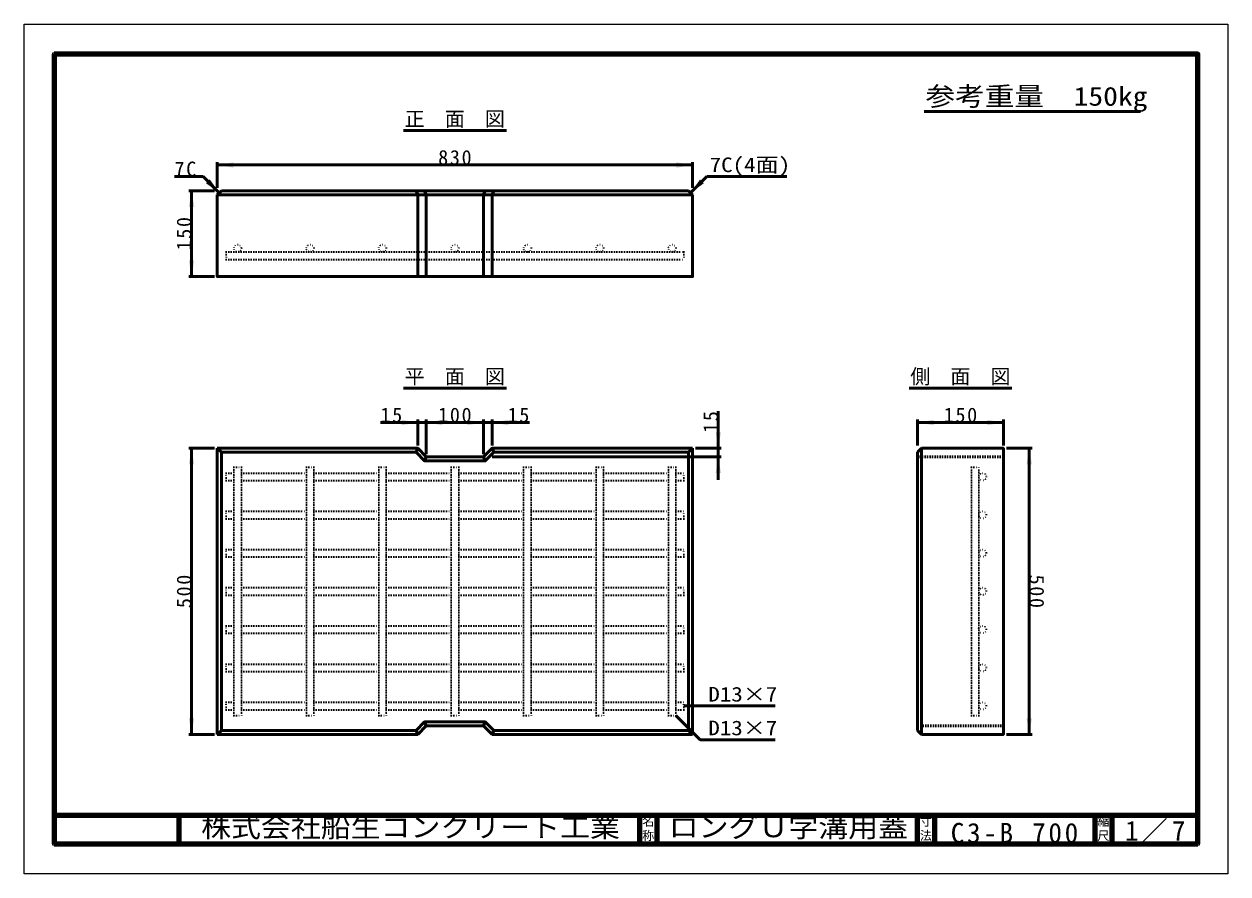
# Model space of a CAD drawing. Units: millimetres, scale not verified, with parts at other scales. Extents: x -2102 to 2102, y -1485 to 1485.
import ezdxf
from ezdxf.enums import TextEntityAlignment as Align

# ---------------------------------------------------------------- set-up
doc = ezdxf.new("R2010")
doc.units = ezdxf.units.MM
doc.header["$LTSCALE"] = 5
doc.linetypes.add('DOTTED', pattern=[1.75, 0.25, -1.5])
doc.layers.add('0-0_V-nasSTD', color=7, linetype='DOTTED', lineweight=35)
doc.layers.add('0-1_0', color=7, linetype='Continuous', lineweight=50)
doc.styles.add('ＭＳ ゴシック', font='')
doc.styles.get('ＭＳ ゴシック').set_extended_font_data('MS Gothic')

msp = doc.modelspace()

# ---------------------------------------------------------------- linework, layer by layer
at = {"layer": '0-0_V-nasSTD', "linetype": 'Continuous', "lineweight": 100}
for p, q in [((-1997.5, 1380), (-1997.5, -1380)), ((-1562.5, -1280), (-1562.5, -1380)), ((47.5, -1280), (47.5, -1380)), ((107.5, -1280), (107.5, -1380)), ((1017.5, -1280), (1017.5, -1380)), ((1077.5, -1280), (1077.5, -1380)), ((1637.5, -1280), (1637.5, -1380)), ((1697.5, -1280), (1697.5, -1380)), ((-1997.5, -1380), (1997.5, -1380))]:
    msp.add_line(p, q, dxfattribs=at)
at = {"layer": '0-0_V-nasSTD', "linetype": 'Continuous', "lineweight": 50}
for p, q in [((-1427.484, 1002.517), (-1427.484, 912.517)), ((232.516, 992.517), (-1427.484, 992.517)), ((232.516, 1002.517), (232.516, 912.517)), ((-1477.052, 952.086), (-1577.052, 952.086)), ((-1420.484, 895.517), (-1477.052, 952.086)), ((225.516, 895.517), (282.085, 952.086)), ((282.085, 952.086), (562.085, 952.086)), ((-1437.484, 902.517), (-1527.484, 902.517)), ((-1517.484, 902.517), (-1517.484, 602.517)), ((-1413.484, 902.517), (-1427.484, 888.517)), ((232.516, 888.517), (-1427.484, 888.517)), ((218.516, 902.517), (-1413.484, 902.517)), ((-733.282, 902.517), (-727.484, 888.517)), ((-727.484, 602.517), (-727.484, 888.517)), ((-703.282, 902.517), (-697.484, 888.517)), ((-697.484, 602.517), (-697.484, 888.517)), ((-497.484, 888.517), (-491.685, 902.517)), ((-497.484, 602.517), (-497.484, 888.517)), ((-467.484, 888.517), (-461.685, 902.517)), ((-467.484, 602.517), (-467.484, 888.517)), ((218.516, 902.517), (232.516, 888.517)), ((-1437.484, 602.517), (-1527.484, 602.517)), ((322.516, 132.517), (322.516, 2.517)), ((-857.484, 92.517), (-727.484, 92.517)), ((-727.484, 102.517), (-727.484, 12.517)), ((-697.484, 92.517), (-727.484, 92.517)), ((-697.484, 102.517), (-697.484, -17.483)), ((-497.484, 92.517), (-697.484, 92.517)), ((-497.484, 102.517), (-497.484, -17.483)), ((-467.484, 92.517), (-497.484, 92.517)), ((-467.484, 102.517), (-467.484, 12.517)), ((-337.484, 92.517), (-467.484, 92.517)), ((1018.516, 12.517), (1018.516, 102.517)), ((1318.516, 92.517), (1018.516, 92.517)), ((1318.516, 102.517), (1318.516, 12.517)), ((-1437.484, 2.517), (-1527.484, 2.517)), ((-1517.484, 2.517), (-1517.484, -997.483)), ((-1427.484, 2.517), (-1427.484, -997.483)), ((-1427.484, 2.517), (-1413.484, -11.483)), ((-727.484, 2.517), (-733.282, -11.483)), ((-467.484, 2.517), (-461.685, -11.483)), ((218.516, -11.483), (232.516, 2.517)), ((232.516, -997.483), (232.516, 2.517)), ((332.516, 2.517), (242.516, 2.517)), ((1032.516, 2.517), (1018.516, -11.483)), ((1032.516, 2.517), (1032.516, -997.483)), ((1328.516, 2.517), (1418.516, 2.517)), ((1408.516, 2.517), (1408.516, -997.483)), ((-1413.484, -983.483), (-1413.484, -11.483)), ((-697.484, -27.483), (-703.282, -41.483)), ((-497.484, -27.483), (-491.685, -41.483)), ((332.516, -27.483), (-467.484, -27.483)), ((218.516, -11.483), (218.516, -983.483)), ((1018.516, -11.483), (1018.516, -983.483)), ((521.516, -897.983), (201.516, -897.983)), ((-703.282, -953.483), (-697.484, -967.483)), ((-497.484, -967.483), (-491.685, -953.483)), ((-1437.484, -997.483), (-1527.484, -997.483)), ((-1413.484, -983.483), (-1427.484, -997.483)), ((-1427.484, -997.483), (-727.484, -997.483)), ((-1413.484, -983.483), (-733.282, -983.483)), ((-733.282, -983.483), (-727.484, -997.483)), ((-461.685, -983.483), (-467.484, -997.483)), ((-467.484, -997.483), (232.516, -997.483)), ((-461.685, -983.483), (218.516, -983.483)), ((218.516, -983.483), (232.516, -997.483)), ((1018.516, -983.483), (1032.516, -997.483)), ((1328.516, -997.483), (1418.516, -997.483))]:
    msp.add_line(p, q, dxfattribs=at)
at = {"layer": '0-0_V-nasSTD'}
for p, q in [((-1396.484, 688.517), (201.516, 688.517)), ((-1396.484, 688.517), (-1396.484, 662.517)), ((201.516, 688.517), (201.516, 662.517)), ((-1396.484, 662.517), (201.516, 662.517)), ((-1396.484, -109.983), (-1396.484, -83.983)), ((-1396.484, -83.983), (-1369.484, -83.983)), ((-1369.484, -63.983), (-1369.484, -930.983)), ((-1369.484, -63.983), (-1343.484, -63.983)), ((-1343.484, -63.983), (-1343.484, -930.983)), ((-1343.484, -83.983), (-1116.484, -83.983)), ((-1116.484, -63.983), (-1116.484, -930.983)), ((-1116.484, -63.983), (-1090.484, -63.983)), ((-1090.484, -63.983), (-1090.484, -930.983)), ((-1090.484, -83.983), (-863.484, -83.983)), ((-863.484, -63.983), (-863.484, -930.983)), ((-863.484, -63.983), (-837.484, -63.983)), ((-837.484, -63.983), (-837.484, -930.983)), ((-837.484, -83.983), (-610.484, -83.983)), ((-610.484, -63.983), (-610.484, -930.983)), ((-610.484, -63.983), (-584.484, -63.983)), ((-584.484, -63.983), (-584.484, -930.983)), ((-584.484, -83.983), (-357.484, -83.983)), ((-357.484, -63.983), (-357.484, -930.983)), ((-357.484, -63.983), (-331.484, -63.983)), ((-331.484, -63.983), (-331.484, -930.983)), ((-331.484, -83.983), (-104.484, -83.983)), ((-104.484, -63.983), (-104.484, -930.983)), ((-104.484, -63.983), (-78.484, -63.983)), ((-78.484, -63.983), (-78.484, -930.983)), ((-78.484, -83.983), (148.516, -83.983)), ((148.516, -63.983), (148.516, -930.983)), ((148.516, -63.983), (174.516, -63.983)), ((174.516, -63.983), (174.516, -930.983)), ((174.516, -83.983), (201.516, -83.983)), ((201.516, -109.983), (201.516, -83.983)), ((1206.516, -930.983), (1206.516, -63.983)), ((1206.516, -63.983), (1232.516, -63.983)), ((1232.516, -930.983), (1232.516, -63.983)), ((-1396.484, -109.983), (-1369.484, -109.983)), ((-1343.484, -109.983), (-1116.484, -109.983)), ((-1090.484, -109.983), (-863.484, -109.983)), ((-837.484, -109.983), (-610.484, -109.983)), ((-584.484, -109.983), (-357.484, -109.983)), ((-331.484, -109.983), (-104.484, -109.983)), ((-78.484, -109.983), (148.516, -109.983)), ((174.516, -109.983), (201.516, -109.983)), ((-1396.484, -243.483), (-1396.484, -217.483)), ((-1396.484, -217.483), (-1369.484, -217.483)), ((-1396.484, -243.483), (-1369.484, -243.483)), ((-1343.484, -217.483), (-1116.484, -217.483)), ((-1343.484, -243.483), (-1116.484, -243.483)), ((-1090.484, -217.483), (-863.484, -217.483)), ((-1090.484, -243.483), (-863.484, -243.483)), ((-837.484, -217.483), (-610.484, -217.483)), ((-837.484, -243.483), (-610.484, -243.483)), ((-584.484, -217.483), (-357.484, -217.483)), ((-584.484, -243.483), (-357.484, -243.483)), ((-331.484, -217.483), (-104.484, -217.483)), ((-331.484, -243.483), (-104.484, -243.483)), ((-78.484, -217.483), (148.516, -217.483)), ((-78.484, -243.483), (148.516, -243.483)), ((174.516, -217.483), (201.516, -217.483)), ((174.516, -243.483), (201.516, -243.483)), ((201.516, -243.483), (201.516, -217.483)), ((-1396.484, -376.983), (-1396.484, -350.983)), ((-1396.484, -350.983), (-1369.484, -350.983)), ((-1396.484, -376.983), (-1369.484, -376.983)), ((-1343.484, -350.983), (-1116.484, -350.983)), ((-1343.484, -376.983), (-1116.484, -376.983)), ((-1090.484, -350.983), (-863.484, -350.983)), ((-1090.484, -376.983), (-863.484, -376.983)), ((-837.484, -350.983), (-610.484, -350.983)), ((-837.484, -376.983), (-610.484, -376.983)), ((-584.484, -350.983), (-357.484, -350.983)), ((-584.484, -376.983), (-357.484, -376.983)), ((-331.484, -350.983), (-104.484, -350.983)), ((-331.484, -376.983), (-104.484, -376.983)), ((-78.484, -350.983), (148.516, -350.983)), ((-78.484, -376.983), (148.516, -376.983)), ((174.516, -350.983), (201.516, -350.983)), ((174.516, -376.983), (201.516, -376.983)), ((201.516, -376.983), (201.516, -350.983)), ((-1396.484, -510.483), (-1396.484, -484.483)), ((-1396.484, -484.483), (-1369.484, -484.483)), ((-1343.484, -484.483), (-1116.484, -484.483)), ((-1090.484, -484.483), (-863.484, -484.483)), ((-837.484, -484.483), (-610.484, -484.483)), ((-584.484, -484.483), (-357.484, -484.483)), ((-331.484, -484.483), (-104.484, -484.483)), ((-78.484, -484.483), (148.516, -484.483)), ((174.516, -484.483), (201.516, -484.483)), ((201.516, -510.483), (201.516, -484.483)), ((-1396.484, -510.483), (-1369.484, -510.483)), ((-1343.484, -510.483), (-1116.484, -510.483)), ((-1090.484, -510.483), (-863.484, -510.483)), ((-837.484, -510.483), (-610.484, -510.483)), ((-584.484, -510.483), (-357.484, -510.483)), ((-331.484, -510.483), (-104.484, -510.483)), ((-78.484, -510.483), (148.516, -510.483)), ((174.516, -510.483), (201.516, -510.483)), ((-1396.484, -643.983), (-1396.484, -617.983)), ((-1396.484, -617.983), (-1369.484, -617.983)), ((-1343.484, -617.983), (-1116.484, -617.983)), ((-1090.484, -617.983), (-863.484, -617.983)), ((-837.484, -617.983), (-610.484, -617.983)), ((-584.484, -617.983), (-357.484, -617.983)), ((-331.484, -617.983), (-104.484, -617.983)), ((-78.484, -617.983), (148.516, -617.983)), ((174.516, -617.983), (201.516, -617.983)), ((201.516, -643.983), (201.516, -617.983)), ((-1396.484, -643.983), (-1369.484, -643.983)), ((-1343.484, -643.983), (-1116.484, -643.983)), ((-1090.484, -643.983), (-863.484, -643.983)), ((-837.484, -643.983), (-610.484, -643.983)), ((-584.484, -643.983), (-357.484, -643.983)), ((-331.484, -643.983), (-104.484, -643.983)), ((-78.484, -643.983), (148.516, -643.983)), ((174.516, -643.983), (201.516, -643.983)), ((-1396.484, -777.483), (-1396.484, -751.483)), ((-1396.484, -751.483), (-1369.484, -751.483)), ((-1343.484, -751.483), (-1116.484, -751.483)), ((-1090.484, -751.483), (-863.484, -751.483)), ((-837.484, -751.483), (-610.484, -751.483)), ((-584.484, -751.483), (-357.484, -751.483)), ((-331.484, -751.483), (-104.484, -751.483)), ((-78.484, -751.483), (148.516, -751.483)), ((174.516, -751.483), (201.516, -751.483)), ((201.516, -777.483), (201.516, -751.483)), ((-1396.484, -777.483), (-1369.484, -777.483)), ((-1343.484, -777.483), (-1116.484, -777.483)), ((-1090.484, -777.483), (-863.484, -777.483)), ((-837.484, -777.483), (-610.484, -777.483)), ((-584.484, -777.483), (-357.484, -777.483)), ((-331.484, -777.483), (-104.484, -777.483)), ((-78.484, -777.483), (148.516, -777.483)), ((174.516, -777.483), (201.516, -777.483)), ((-1396.484, -910.983), (-1396.484, -884.983)), ((-1396.484, -884.983), (-1369.484, -884.983)), ((-1396.484, -910.983), (-1369.484, -910.983)), ((-1343.484, -884.983), (-1116.484, -884.983)), ((-1343.484, -910.983), (-1116.484, -910.983)), ((-1090.484, -884.983), (-863.484, -884.983)), ((-1090.484, -910.983), (-863.484, -910.983)), ((-837.484, -884.983), (-610.484, -884.983)), ((-837.484, -910.983), (-610.484, -910.983)), ((-584.484, -884.983), (-357.484, -884.983)), ((-584.484, -910.983), (-357.484, -910.983)), ((-331.484, -884.983), (-104.484, -884.983)), ((-331.484, -910.983), (-104.484, -910.983)), ((-78.484, -884.983), (148.516, -884.983)), ((-78.484, -910.983), (148.516, -910.983)), ((174.516, -884.983), (201.516, -884.983)), ((174.516, -910.983), (201.516, -910.983)), ((201.516, -910.983), (201.516, -884.983)), ((-1369.484, -930.983), (-1343.484, -930.983)), ((-1116.484, -930.983), (-1090.484, -930.983)), ((-863.484, -930.983), (-837.484, -930.983)), ((-610.484, -930.983), (-584.484, -930.983)), ((-357.484, -930.983), (-331.484, -930.983)), ((-104.484, -930.983), (-78.484, -930.983)), ((148.516, -930.983), (174.516, -930.983)), ((1206.516, -930.983), (1232.516, -930.983))]:
    msp.add_line(p, q, dxfattribs=at)
at = {"layer": '0-0_V-nasSTD', "lineweight": 50}
for p, q in [((1018.516, -27.483), (1318.516, -27.483)), ((1318.516, -967.483), (1018.516, -967.483))]:
    msp.add_line(p, q, dxfattribs=at)
at = {"layer": '0-0_V-nasSTD', "linetype": 'Continuous', "lineweight": 18}
for points in [[(-2102.5, -1485), (-2102.5, 1485), (2102.5, 1485), (2102.5, -1485)], [(-2002.5, -1385), (-2002.5, 1385), (2002.5, 1385), (2002.5, -1385)]]:
    msp.add_lwpolyline(points, close=True, dxfattribs=at)
at = {"layer": '0-0_V-nasSTD', "linetype": 'Continuous', "lineweight": 100}
msp.add_lwpolyline([(1997.5, -1380), (1997.5, 1380), (-1997.5, 1380)], dxfattribs=at)
at = {"layer": '0-0_V-nasSTD', "linetype": 'Continuous', "lineweight": 50}
for points in [[(-1427.484, 888.517), (-1427.484, 602.517), (232.516, 602.517), (232.516, 888.517)], [(-1427.484, 2.517), (-727.484, 2.517), (-697.484, -27.483), (-497.484, -27.483), (-467.484, 2.517), (232.516, 2.517)], [(322.516, 2.517), (322.516, -27.483), (322.516, -107.483)], [(1032.516, -997.483), (1318.516, -997.483), (1318.516, 2.517), (1032.516, 2.517)], [(-1413.484, -11.483), (-733.282, -11.483), (-703.282, -41.483), (-491.685, -41.483), (-461.685, -11.483), (218.516, -11.483)], [(-733.282, -983.483), (-703.282, -953.483), (-491.685, -953.483), (-461.685, -983.483)], [(174.516, -930.983), (259.369, -1015.835), (521.516, -1015.835)], [(-727.484, -997.483), (-697.484, -967.483), (-497.484, -967.483), (-467.484, -997.483)]]:
    msp.add_lwpolyline(points, dxfattribs=at)
at = {"layer": '0-0_V-nasSTD'}
for centre in [(-1356.484, 701.517), (-1103.484, 701.517), (-850.484, 701.517), (-597.484, 701.517), (-344.484, 701.517), (-91.484, 701.517), (161.516, 701.517), (1245.516, -96.983), (1245.516, -230.483), (1245.516, -363.983), (1245.516, -497.483), (1245.516, -630.983), (1245.516, -764.483), (1245.516, -897.983)]:
    msp.add_circle(centre, 13, dxfattribs=at)
for points in [[(-1427.484, 992.517), (-1371.234, 983.142), (-1371.234, 1001.892)], [(176.266, 983.142), (176.266, 1001.892), (232.516, 992.517)], [(-1466.887, 928.663), (-1453.629, 941.921), (-1420.484, 895.517)], [(225.516, 895.517), (258.662, 941.921), (271.92, 928.663)], [(-1526.859, 846.267), (-1517.484, 902.517), (-1508.109, 846.267)], [(-1526.859, 658.767), (-1517.484, 602.517), (-1508.109, 658.767)], [(-783.734, 83.142), (-783.734, 101.892), (-727.484, 92.517)], [(-697.484, 92.517), (-641.234, 83.142), (-641.234, 101.892)], [(-553.734, 83.142), (-553.734, 101.892), (-497.484, 92.517)], [(-467.484, 92.517), (-411.234, 83.142), (-411.234, 101.892)], [(1018.516, 92.517), (1074.766, 83.142), (1074.766, 101.892)], [(1262.266, 83.142), (1262.266, 101.892), (1318.516, 92.517)], [(313.141, 58.767), (322.516, 2.517), (331.891, 58.767)], [(-1526.859, -53.733), (-1517.484, 2.517), (-1508.109, -53.733)], [(1399.141, -53.733), (1408.516, 2.517), (1417.891, -53.733)], [(313.141, -83.733), (322.516, -27.483), (331.891, -83.733)], [(-1526.859, -941.233), (-1517.484, -997.483), (-1508.109, -941.233)], [(1399.141, -941.233), (1408.516, -997.483), (1417.891, -941.233)]]:
    msp.add_solid(points, dxfattribs=at)
at = {"layer": '0-1_0'}
for p, q in [((1042, 1179.753), (1797.5, 1179.753)), ((-776.984, 1112.517), (-417.984, 1112.517)), ((-776.984, 212.517), (-417.984, 212.517)), ((989.016, 212.517), (1348.016, 212.517))]:
    msp.add_line(p, q, dxfattribs=at)
at = {"layer": '0-1_0', "lineweight": 100}
msp.add_line((-1997.5, -1280), (1997.5, -1280), dxfattribs=at)

# ---------------------------------------------------------------- texts
at = {"layer": '0-0_V-nasSTD', "style": 'ＭＳ ゴシック'}
for s, height, width, p in [('参考重量\u3000150kg', 65.98, 1.15, (1046, 1179.753)), ('7C(4面)', 51.32, 1.15, (292.085, 952.086)), ('D13×7', 51.32, 1.15, (287.516, -897.983)), ('D13×7', 51.32, 1.15, (287.516, -1015.835)), ('株式会社船生コンクリート工業', 69.65, 1.1, (-1484.221, -1377.45)), ('ロングＵ字溝用蓋', 69.65, 1.1, (149.25, -1377.5))]:
    msp.add_text(s, height=height, dxfattribs=dict(at, width=width)).set_placement(p, align=Align.BOTTOM_LEFT)
for s, height, p in [('正\u3000面\u3000図', 51.32, (-772.984, 1112.517)), ('平\u3000面\u3000図', 51.32, (-772.984, 212.517)), ('側\u3000面\u3000図', 51.32, (993.016, 212.517)), ('名', 30.79, (56.482, -1326.001)), ('寸', 30.79, (1026.482, -1326.001)), ('縮', 30.79, (1646.482, -1326.001)), ('称', 30.79, (56.476, -1375.99)), ('法', 30.79, (1026.476, -1375.99)), ('尺', 30.79, (1646.476, -1375.99))]:
    msp.add_text(s, height=height, dxfattribs=at).set_placement(p, align=Align.BOTTOM_LEFT)
at = {"layer": '0-0_V-nasSTD', "attachment_point": 7, "style": 'ＭＳ ゴシック'}
for s, insert, char_height in [('\\T1.17;830', (-655.984, 992.517), 51.32), ('\\T1.17;7C', (-1577.052, 952.086), 51.32), ('\\T1.17;15', (-857.484, 92.517), 51.32), ('\\T1.17;100', (-655.984, 92.517), 51.32), ('\\T1.17;15', (-413.484, 92.517), 51.32), ('\\T1.17;150', (1110.016, 92.517), 51.32), ('\\T1.15;1／7', (1743.021, -1377.418), 69.65), ('\\T1.2;C3-B\\~700', (1134.25, -1377.5), 69.65)]:
    msp.add_mtext(s, dxfattribs=dict(at, insert=insert, char_height=char_height))
at = {"layer": '0-0_V-nasSTD', "char_height": 51.32, "attachment_point": 7, "style": 'ＭＳ ゴシック'}
for s, insert, rotation in [('\\T1.17;150', (-1517.484, 694.017), 90), ('\\T1.17;15', (322.516, 56.517), 90), ('\\T1.17;500', (-1517.484, -555.983), 90), ('\\T1.17;500', (1408.516, -438.983), 270)]:
    msp.add_mtext(s, dxfattribs=dict(at, insert=insert, rotation=rotation))

doc.saveas('drawing.dxf')
